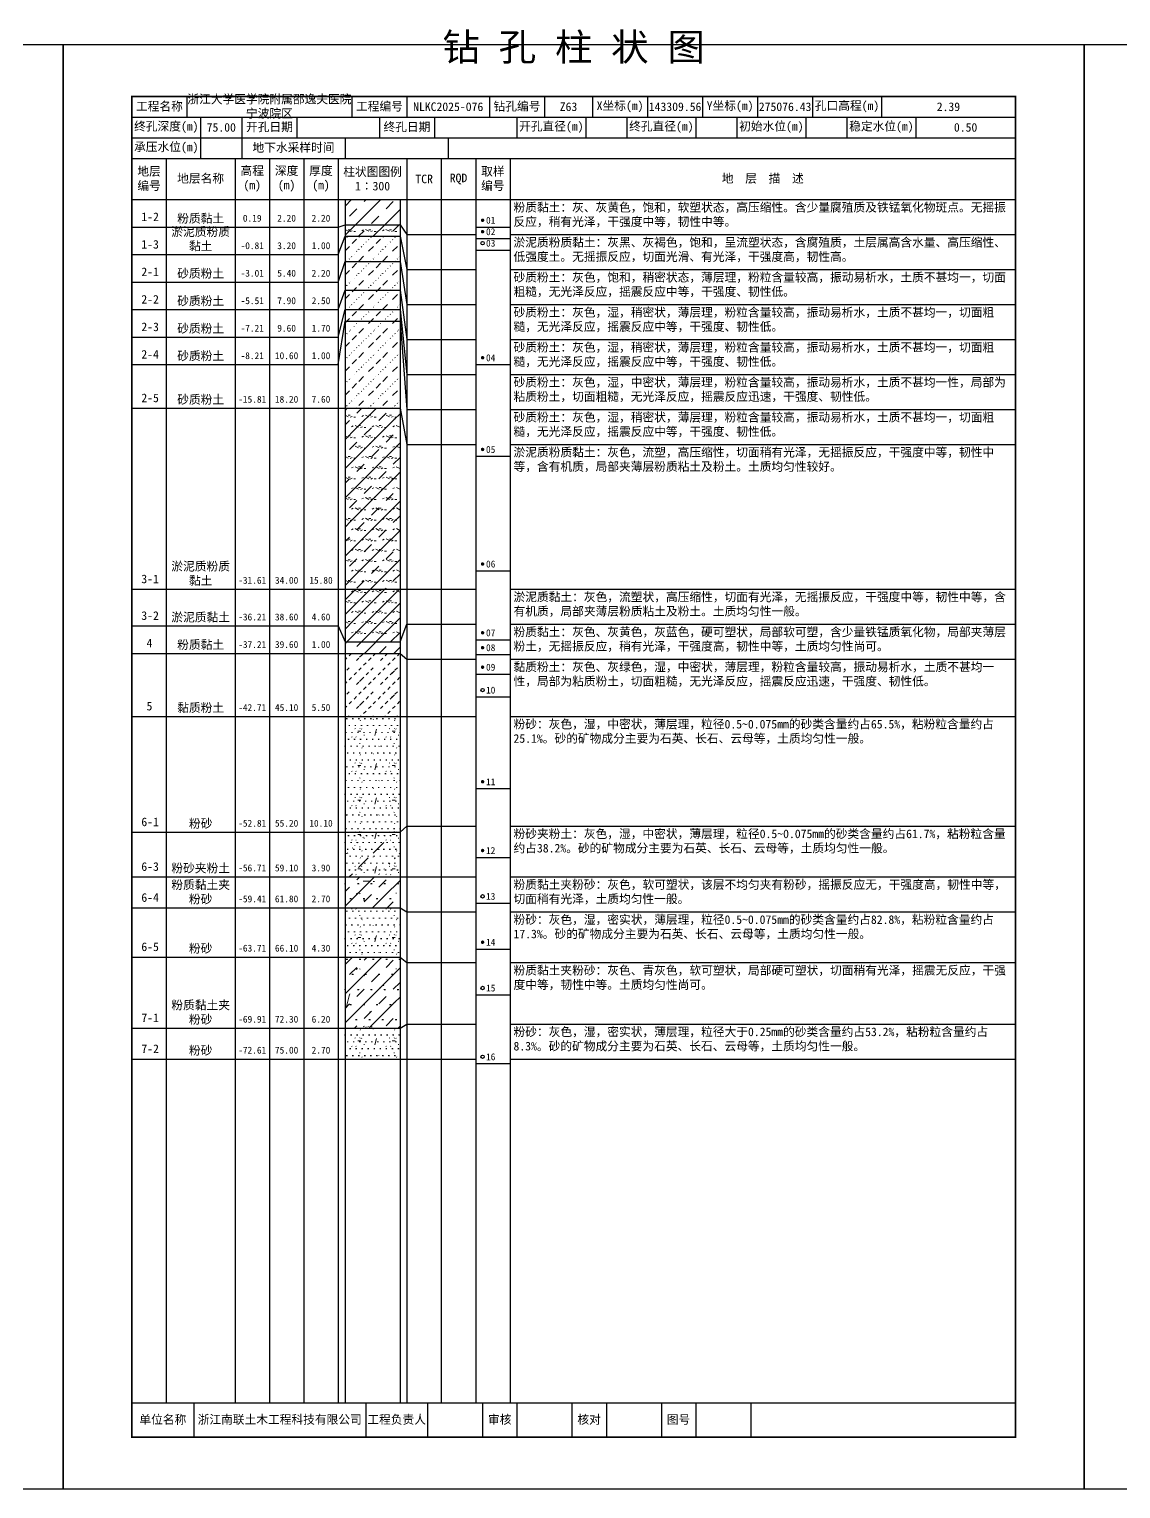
# Model space of a CAD drawing. Extents: x 297 to 65340, y 0 to 425.
# Drawn here: x 51074.1 to 51391.6, y 0 to 424.6 of the extents above; entities that cross this region are included whole.
import ezdxf
from ezdxf.enums import TextEntityAlignment as Align

# ---------------------------------------------------------------- set-up
doc = ezdxf.new("R2010")
doc.units = 0
doc.layers.get('0').update_dxf_attribs({"linetype": 'CONTINUOUS'})
doc.layers.add('FRAME', color=7, linetype='CONTINUOUS')
doc.layers.add('STRATUM', color=7, linetype='CONTINUOUS')
doc.layers.add('HATCH', color=7, linetype='CONTINUOUS', lineweight=13)
doc.styles.add('ST', font='')
doc.styles.get('ST').set_extended_font_data('SimSun')
pattern_1 = [(45, (0, 0), (-4.2426407, 4.2426407), [10, 0]), (45, (1.061, -3.182), (-2.12132034, 6.363961), [3, -3])]
pattern_2 = [(45, (0, 0), (-4.2426407, 4.2426407), [10, 0]), (45, (1.061, -3.182), (-2.12132034, 6.363961), [3, -3]), (26.565, (1.0741, -0.2536), (5.99982296, 5.99981224), [0.567, -12.849]), (0, (0.507, -0.2536), (0, 6), [0.567, -5.433]), (26.565, (-1.5813, 0), (5.99982296, 5.99981224), [0.567, -12.849]), (0, (-1.074, 0.2536), (0, 6), [0.567, -5.433]), (153.435, (0.5071, -0.2536), (-5.9998176, -5.36e-06), [1.134, -12.2826]), (26.565, (4.0741, 2.7464), (5.99982296, 5.99981224), [0.567, -12.849]), (0, (3.507, 2.7464), (0, 6), [0.567, -5.433]), (26.565, (1.4187, 3), (5.99982296, 5.99981224), [0.567, -12.849]), (0, (1.926, 3.2536), (0, 6), [0.567, -5.433]), (153.435, (3.5071, 2.7464), (-5.9998176, -5.36e-06), [1.134, -12.2826])]
pattern_3 = [(45.000006, (0, 0), (-7.3e-07, 6.99998237), [1.971956, -7.927535]), (45.000006, (2.813, 2.829), (-7.3e-07, 6.99998237), [1.99367, -7.905828]), (45.000006, (5.0675, 5.082), (-7.3e-07, 6.99998237), [1.813609, -8.085882]), (26.565052, (0, 3.5), (7.00000042, 7.00000017), [0.0965, -15.555976]), (36.869899, (0.7, 4.2), (6.999999835, 7.000000165), [0.197747, -34.802253]), (315.00001, (3.5, 6.976), (6.99998237, 1.2e-06), [0.033054, -9.866441]), (26.565052, (3.5, 0), (7.00000042, 7.00000017), [0.144749, -15.507727]), (26.565052, (4.2, 0.7), (7.00000042, 7.00000017), [0.10528, -15.547196]), (90.000004, (4.55, 1.05), (-7, -5e-07), [0.028767, -6.971233]), (26.565052, (4.9, 1.4), (7.00000042, 7.00000017), [0.091014, -31.213938]), (36.869899, (5.6, 2.1), (6.999999835, 7.000000165), [0.110692, -34.889308]), (45.000002, (6.3, 2.8), (-2.4e-07, 6.99998237), [0.109112, -9.790383]), (315.00001, (6.914, 3.548), (6.99998237, 1.2e-06), [0.033054, -9.866441]), (36.869898, (1.4, 4.9), (6.999999957, 7.000000043), [0.10224, -34.89776]), (53.130103, (2.1, 5.6), (13.999999763, 21.000000158), [0.134384, -34.865616]), (53.130103, (2.8, 6.3), (13.999999763, 21.000000158), [0.126246, -34.873754])]
pattern_4 = [(82.875, (-0.8346, -1.206), (0.00036925, 10.000176442), [0.08929, -80.53371]), (143.13, (-0.7336, -1.2818), (-29.99996427, 20.00005359), [0.12627, -49.87373]), (172.875, (-0.5564, -1.304), (-70.000245666, 9.99966033), [0.17857, -80.44443]), (206.565, (-0.378, -1.2147), (-9.99970493, -9.99968706), [0.19954, -22.16046]), (243.435, (-0.2887, -1.0363), (8.93e-06, -9.999696), [0.19954, -22.16146]), (255.964, (-0.1994, -0.679), (-0.00020004, -9.99950129), [0.36813, -40.86287]), (255.964, (0.1106, 0.561), (-0.00020004, -9.99950129), [1.27838, -39.95262]), (255.964, (0.179, 0.835), (-0.00020004, -9.99950129), [0.28235, -40.94865]), (216.87, (0.3694, 1.0892), (-9.999982136, -10.000017864), [0.12627, -49.87373]), (243.435, (0.2683, 1.0135), (8.93e-06, -9.999696), [0.19954, -22.16146]), (206.565, (0.548, 1.1785), (-9.99970493, -9.99968706), [0.19954, -22.16046]), (172.875, (0.725, 1.1563), (-70.000245666, 9.99966033), [0.17857, -80.44443]), (143.13, (0.826, 1.0806), (-29.99996427, 20.00005359), [0.12627, -49.87373]), (82.875, (0.815, 0.992), (0.00036925, 10.000176442), [0.08929, -80.53371]), (0, (-0.33, 0.34), (0, 10), [0.89286, -9.10714]), (0, (0.025, 0), (1, 2), [0, -1.75]), (0, (0, 0.025), (1, 2), [0, -1.75]), (0, (0, 0), (1, 2), [0, -1.75]), (0, (-0.025, 0), (1, 2), [0, -1.75]), (0, (0, -0.025), (1, 2), [0, -1.75])]
pattern_5 = [(82.875, (-1.8361, -2.6533), (0.00081235, 22.00038817), [0.196438, -177.174162]), (143.13, (-1.614, -2.82), (-65.9999214, 44.0001179), [0.277794, -109.722206]), (172.875, (-1.224, -2.8687), (-154.00054047, 21.99925272), [0.392854, -176.977746]), (206.565, (-0.831, -2.672), (-21.9993508, -21.9993115), [0.438988, -48.753012]), (243.435, (-0.635, -2.28), (1.96e-05, -21.9993312), [0.438988, -48.755212]), (255.964, (-0.4387, -1.494), (-0.0004401, -21.99890283), [0.809886, -89.898314]), (255.964, (0.2434, 1.2344), (-0.0004401, -21.99890283), [2.812436, -87.895764]), (255.964, (0.394, 1.837), (-0.0004401, -21.99890283), [0.62117, -90.08703]), (216.87, (0.8126, 2.3963), (-21.9999607, -22.0000393), [0.277794, -109.722206]), (243.435, (0.59, 2.23), (1.96e-05, -21.9993312), [0.438988, -48.755212]), (206.565, (1.205, 2.593), (-21.9993508, -21.9993115), [0.438988, -48.753012]), (172.875, (1.595, 2.544), (-154.00054047, 21.99925272), [0.392854, -176.977746]), (143.13, (1.8173, 2.3772), (-65.9999214, 44.0001179), [0.277794, -109.722206]), (82.875, (1.793, 2.1823), (0.00081235, 22.00038817), [0.196438, -177.174162]), (0, (-0.725, 0.748), (0, 22), [1.964292, -20.035708]), (0, (0.055, 0), (2.2, 4.4), [0, -3.85]), (0, (0, 0.055), (2.2, 4.4), [0, -3.85]), (0, (0, 0), (2.2, 4.4), [0, -3.85]), (0, (-0.055, 0), (2.2, 4.4), [0, -3.85]), (0, (0, -0.055), (2.2, 4.4), [0, -3.85])]

# ---------------------------------------------------------------- blocks, each defined once
blk = doc.blocks.new('SolidCircle')
at = {"const_width": 0.5}
blk.add_lwpolyline([(-0.25, 0, 1), (0.25, 0, 1)], format="xyb", close=True, dxfattribs=at)

msp = doc.modelspace()

# ---------------------------------------------------------------- hatches: boundary and pattern name
at = {"layer": 'HATCH'}
h = msp.add_hatch(dxfattribs=at)
h.set_pattern_fill('FZNT', color=256, style=0)
h.set_pattern_definition(pattern_1)
h.paths.add_polyline_path([(51182, 375), (51166, 375), (51166, 367.67), (51182, 367.67)])
h = msp.add_hatch(dxfattribs=at)
h.set_pattern_fill('YNFNT', color=256, style=0)
h.set_pattern_definition(pattern_2)
h.paths.add_polyline_path([(51182, 367.67), (51166, 367.67), (51166, 364.33), (51182, 364.33)])
h = msp.add_hatch(dxfattribs=at)
h.set_pattern_fill('SZFT', color=256, style=0)
h.set_pattern_definition(pattern_3)
h.paths.add_polyline_path([(51182, 364.33), (51166, 364.33), (51166, 357), (51182, 357)])
h = msp.add_hatch(dxfattribs=at)
h.set_pattern_fill('SZFT', color=256, style=0)
h.set_pattern_definition(pattern_3)
h.paths.add_polyline_path([(51182, 357), (51166, 357), (51166, 348.67), (51182, 348.67)])
h = msp.add_hatch(dxfattribs=at)
h.set_pattern_fill('SZFT', color=256, style=0)
h.set_pattern_definition(pattern_3)
h.paths.add_polyline_path([(51182, 348.67), (51166, 348.67), (51166, 343), (51182, 343)])
h = msp.add_hatch(dxfattribs=at)
h.set_pattern_fill('SZFT', color=256, style=0)
h.set_pattern_definition(pattern_3)
h.paths.add_polyline_path([(51182, 343), (51166, 343), (51166, 339.67), (51182, 339.67)])
h = msp.add_hatch(dxfattribs=at)
h.set_pattern_fill('SZFT', color=256, style=0)
h.set_pattern_definition(pattern_3)
h.paths.add_polyline_path([(51182, 339.67), (51166, 339.67), (51166, 314.33), (51182, 314.33)])
h = msp.add_hatch(dxfattribs=at)
h.set_pattern_fill('YNFNT', color=256, style=0)
h.set_pattern_definition(pattern_2)
h.paths.add_polyline_path([(51182, 314.33), (51166, 314.33), (51166, 261.67), (51182, 261.67)])
h = msp.add_hatch(dxfattribs=at)
h.set_pattern_fill('YNNT', color=256, style=0)
h.set_pattern_definition([(45, (0, 0), (-2.12132034, 2.12132034), [10, 0]), (26.565, (1.0741, -0.2536), (5.99982296, 5.99981224), [0.567, -12.849]), (0, (0.507, -0.2536), (0, 6), [0.567, -5.433]), (26.565, (-1.5813, 0), (5.99982296, 5.99981224), [0.567, -12.849]), (0, (-1.074, 0.2536), (0, 6), [0.567, -5.433]), (153.435, (0.5071, -0.2536), (-5.9998176, -5.36e-06), [1.134, -12.2826]), (26.565, (4.0741, 2.7464), (5.99982296, 5.99981224), [0.567, -12.849]), (0, (3.507, 2.7464), (0, 6), [0.567, -5.433]), (26.565, (1.4187, 3), (5.99982296, 5.99981224), [0.567, -12.849]), (0, (1.926, 3.2536), (0, 6), [0.567, -5.433]), (153.435, (3.5071, 2.7464), (-5.9998176, -5.36e-06), [1.134, -12.2826])])
h.paths.add_polyline_path([(51182, 261.67), (51166, 261.67), (51166, 246.33), (51182, 246.33)])
h = msp.add_hatch(dxfattribs=at)
h.set_pattern_fill('FZNT', color=256, style=0)
h.set_pattern_definition(pattern_1)
h.paths.add_polyline_path([(51182, 246.33), (51166, 246.33), (51166, 243), (51182, 243)])
h = msp.add_hatch(dxfattribs=at)
h.set_pattern_fill('NZFT', color=256, style=0)
h.set_pattern_definition([(45.000005, (0, 0), (-6e-07, 6.99998237), [0.947297, -8.952198]), (45.000005, (1.4, 1.4), (-6e-07, 6.99998237), [0.986898, -8.912597]), (45.000005, (2.8, 2.8), (-6e-07, 6.99998237), [1.060182, -8.839313]), (45.000005, (4.2, 4.2), (-6e-07, 6.99998237), [0.949178, -8.950318]), (45.000005, (5.6, 5.6), (-6e-07, 6.99998237), [1.036501, -8.862994]), (45.000005, (3.5, 0), (-6e-07, 6.99998237), [1.013348, -8.886147]), (45.000005, (4.9, 1.4), (-6e-07, 6.99998237), [1.078956, -12.120371]), (45.000005, (6.3, 2.8), (-6e-07, 6.99998237), [0.998824, -8.900671]), (45.000003, (0.7, 4.2), (-3.7e-07, 6.99998237), [1.05533, -8.844165]), (45.000003, (2.1, 5.6), (-3.7e-07, 6.99998237), [1.036501, -8.862994])])
h.paths.add_polyline_path([(51182, 243), (51166, 243), (51166, 224.67), (51182, 224.67)])
h = msp.add_hatch(dxfattribs=at)
h.set_pattern_fill('FS', color=256, style=0)
h.set_pattern_definition(pattern_4)
h.paths.add_polyline_path([(51182, 224.67), (51166, 224.67), (51166, 191), (51182, 191)])
h = msp.add_hatch(dxfattribs=at)
h.set_pattern_fill('FS', color=256, style=0)
h.set_pattern_definition(pattern_4)
h.paths.add_polyline_path([(51182, 191), (51166, 191), (51166, 178), (51182, 178)])
h = msp.add_hatch(dxfattribs=at)
h.set_pattern_fill('SZFT', color=256, scale=2.2, style=0)
h.set_pattern_definition([(45.000006, (0, 0), (-1.6e-06, 15.3999612), [4.338303, -17.440577]), (45.000006, (6.188, 6.223), (-1.6e-06, 15.3999612), [4.386074, -17.3928216]), (45.000006, (11.148, 11.181), (-1.6e-06, 15.3999612), [3.98994, -17.7889404]), (26.565052, (0, 7.7), (15.4000009, 15.4000004), [0.2123, -34.223147]), (36.869899, (1.54, 9.24), (15.39999964, 15.40000036), [0.4350434, -76.5649566]), (315.00001, (7.7, 15.347), (15.3999612, 2.7e-06), [0.072719, -21.70617]), (26.565052, (7.7, 0), (15.4000009, 15.4000004), [0.318448, -34.1169994]), (26.565052, (9.24, 1.54), (15.4000009, 15.4000004), [0.231616, -34.203831]), (90.000004, (10.01, 2.31), (-15.4, -1e-06), [0.0632874, -15.3367126]), (26.565052, (10.78, 3.08), (15.4000009, 15.4000004), [0.200231, -68.670664]), (36.869899, (12.32, 4.62), (15.39999964, 15.40000036), [0.2435224, -76.7564776]), (45.000002, (13.86, 6.16), (-5e-07, 15.3999612), [0.2400464, -21.5388426]), (315.00001, (15.211, 7.805), (15.3999612, 2.7e-06), [0.072719, -21.70617]), (36.869898, (3.08, 10.78), (15.3999999, 15.4000001), [0.224928, -76.775072]), (53.130103, (4.62, 12.32), (30.79999948, 46.20000035), [0.295645, -76.704355]), (53.130103, (6.16, 13.86), (30.79999948, 46.20000035), [0.277741, -76.722259])])
h.paths.add_polyline_path([(51182, 191), (51166, 191), (51166, 178), (51182, 178)])
h = msp.add_hatch(dxfattribs=at)
h.set_pattern_fill('FZNT', color=256, style=0)
h.set_pattern_definition(pattern_1)
h.paths.add_polyline_path([(51182, 178), (51166, 178), (51166, 169), (51182, 169)])
h = msp.add_hatch(dxfattribs=at)
h.set_pattern_fill('FS', color=256, scale=2.2, style=0)
h.set_pattern_definition(pattern_5)
h.paths.add_polyline_path([(51182, 178), (51166, 178), (51166, 169), (51182, 169)])
h = msp.add_hatch(dxfattribs=at)
h.set_pattern_fill('FS', color=256, style=0)
h.set_pattern_definition(pattern_4)
h.paths.add_polyline_path([(51182, 169), (51166, 169), (51166, 154.67), (51182, 154.67)])
h = msp.add_hatch(dxfattribs=at)
h.set_pattern_fill('FZNT', color=256, style=0)
h.set_pattern_definition(pattern_1)
h.paths.add_polyline_path([(51182, 154.67), (51166, 154.67), (51166, 134), (51182, 134)])
h = msp.add_hatch(dxfattribs=at)
h.set_pattern_fill('FS', color=256, scale=2.2, style=0)
h.set_pattern_definition(pattern_5)
h.paths.add_polyline_path([(51182, 154.67), (51166, 154.67), (51166, 134), (51182, 134)])
h = msp.add_hatch(dxfattribs=at)
h.set_pattern_fill('FS', color=256, style=0)
h.set_pattern_definition(pattern_4)
h.paths.add_polyline_path([(51182, 134), (51166, 134), (51166, 125), (51182, 125)])

# ---------------------------------------------------------------- linework, layer by layer
at = {"layer": 'FRAME', "color": 245, "linetype": 'Continuous'}
for points in [[(50787, 0), (51084, 0), (51084, 420), (50787, 420)], [(51084, 0), (51381, 0), (51381, 420), (51084, 420)], [(51381, 0), (51678, 0), (51678, 420), (51381, 420)]]:
    msp.add_lwpolyline(points, close=True, dxfattribs=at)
at = {"layer": 'FRAME', "linetype": 'Continuous', "const_width": 0.5}
msp.add_lwpolyline([(51104, 15), (51361, 15), (51361, 405), (51104, 405)], close=True, dxfattribs=at)
at = {"layer": 'FRAME', "color": 0, "linetype": 'Continuous'}
for points in [[(51120, 405), (51120, 399)], [(51168, 405), (51168, 399)], [(51184, 405), (51184, 399)], [(51208, 405), (51208, 399)], [(51224, 405), (51224, 399)], [(51238, 405), (51238, 399)], [(51254, 405), (51254, 399)], [(51270, 405), (51270, 399)], [(51286, 405), (51286, 399)], [(51302, 405), (51302, 399)], [(51322, 405), (51322, 399)], [(51361, 405), (51361, 399)], [(51104, 399), (51361, 399)], [(51124, 399), (51124, 393)], [(51136, 399), (51136, 393)], [(51152, 399), (51152, 393)], [(51176, 399), (51176, 393)], [(51192, 399), (51192, 393)], [(51216, 399), (51216, 393)], [(51236, 399), (51236, 393)], [(51248, 399), (51248, 393)], [(51268, 399), (51268, 393)], [(51280, 399), (51280, 393)], [(51300, 399), (51300, 393)], [(51312, 399), (51312, 393)], [(51332, 399), (51332, 393)], [(51361, 399), (51361, 393)], [(51104, 393), (51361, 393)], [(51124, 393), (51124, 387)], [(51136, 393), (51136, 387)], [(51166, 393), (51166, 387)], [(51196, 393), (51196, 387)], [(51104, 387), (51361, 387)], [(51114, 387), (51114, 25)], [(51134, 387), (51134, 25)], [(51144, 387), (51144, 25)], [(51154, 387), (51154, 25)], [(51164, 387), (51164, 25)], [(51184, 387), (51184, 25)], [(51194, 387), (51194, 25)], [(51204, 387), (51204, 25)], [(51214, 387), (51214, 25)], [(51361, 387), (51361, 25)], [(51104, 375), (51361, 375)], [(51166, 375), (51166, 25)], [(51182, 375), (51182, 25)], [(51104, 25), (51361, 25)], [(51122, 25), (51122, 15)], [(51172, 25), (51172, 15)], [(51190, 25), (51190, 15)], [(51206, 25), (51206, 15)], [(51216, 25), (51216, 15)], [(51232, 25), (51232, 15)], [(51242, 25), (51242, 15)], [(51258, 25), (51258, 15)], [(51268, 25), (51268, 15)], [(51284, 25), (51284, 15)]]:
    msp.add_lwpolyline(points, dxfattribs=at)
at = {"layer": 'STRATUM', "linetype": 'Continuous'}
for points in [[(51104, 367), (51114, 367)], [(51114, 367), (51134, 367)], [(51134, 367), (51144, 367)], [(51144, 367), (51154, 367)], [(51154, 367), (51164, 367)], [(51164, 367), (51166, 367.67), (51182, 367.67), (51184, 364.82)], [(51204, 367), (51214, 367)], [(51164, 359), (51166, 364.33), (51182, 364.33), (51184, 354.65)], [(51184, 364.82), (51194, 364.82)], [(51194, 364.82), (51204, 364.82)], [(51204, 363.67), (51214, 363.67)], [(51214, 364.82), (51361, 364.82)], [(51104, 359), (51114, 359)], [(51114, 359), (51134, 359)], [(51134, 359), (51144, 359)], [(51144, 359), (51154, 359)], [(51154, 359), (51164, 359)], [(51164, 351), (51166, 357), (51182, 357), (51184, 344.47)], [(51204, 360.33), (51214, 360.33)], [(51184, 354.65), (51194, 354.65)], [(51194, 354.65), (51204, 354.65)], [(51214, 354.65), (51361, 354.65)], [(51104, 351), (51114, 351)], [(51114, 351), (51134, 351)], [(51134, 351), (51144, 351)], [(51144, 351), (51154, 351)], [(51154, 351), (51164, 351)], [(51164, 343), (51166, 348.67), (51182, 348.67), (51184, 334.29)], [(51184, 344.47), (51194, 344.47)], [(51194, 344.47), (51204, 344.47)], [(51214, 344.47), (51361, 344.47)], [(51104, 343), (51114, 343)], [(51114, 343), (51134, 343)], [(51134, 343), (51144, 343)], [(51144, 343), (51154, 343)], [(51154, 343), (51164, 343)], [(51164, 335), (51166, 343), (51182, 343), (51184, 324.12)], [(51164, 327), (51166, 339.67), (51182, 339.67), (51184, 313.94)], [(51104, 335), (51114, 335)], [(51114, 335), (51134, 335)], [(51134, 335), (51144, 335)], [(51144, 335), (51154, 335)], [(51154, 335), (51164, 335)], [(51184, 334.29), (51194, 334.29)], [(51194, 334.29), (51204, 334.29)], [(51214, 334.29), (51361, 334.29)], [(51104, 327), (51114, 327)], [(51114, 327), (51134, 327)], [(51134, 327), (51144, 327)], [(51144, 327), (51154, 327)], [(51154, 327), (51164, 327)], [(51204, 327), (51214, 327)], [(51184, 324.12), (51194, 324.12)], [(51194, 324.12), (51204, 324.12)], [(51214, 324.12), (51361, 324.12)], [(51104, 314.33), (51114, 314.33)], [(51114, 314.33), (51134, 314.33)], [(51134, 314.33), (51144, 314.33)], [(51144, 314.33), (51154, 314.33)], [(51154, 314.33), (51164, 314.33)], [(51164, 314.33), (51166, 314.33), (51182, 314.33), (51184, 303.76)], [(51184, 313.94), (51194, 313.94)], [(51194, 313.94), (51204, 313.94)], [(51214, 313.94), (51361, 313.94)], [(51184, 303.76), (51194, 303.76)], [(51194, 303.76), (51204, 303.76)], [(51214, 303.76), (51361, 303.76)], [(51204, 300.33), (51214, 300.33)], [(51204, 267), (51214, 267)], [(51104, 261.67), (51114, 261.67)], [(51114, 261.67), (51134, 261.67)], [(51134, 261.67), (51144, 261.67)], [(51144, 261.67), (51154, 261.67)], [(51154, 261.67), (51164, 261.67)], [(51164, 261.67), (51166, 261.67), (51182, 261.67), (51184, 261.67)], [(51184, 261.67), (51194, 261.67)], [(51194, 261.67), (51204, 261.67)], [(51214, 261.67), (51361, 261.67)], [(51104, 251), (51114, 251)], [(51114, 251), (51134, 251)], [(51134, 251), (51144, 251)], [(51144, 251), (51154, 251)], [(51154, 251), (51164, 251)], [(51164, 251), (51166, 246.33), (51182, 246.33), (51184, 251.49)], [(51184, 251.49), (51194, 251.49)], [(51194, 251.49), (51204, 251.49)], [(51214, 251.49), (51361, 251.49)], [(51204, 247), (51214, 247)], [(51104, 243), (51114, 243)], [(51114, 243), (51134, 243)], [(51134, 243), (51144, 243)], [(51144, 243), (51154, 243)], [(51154, 243), (51164, 243)], [(51164, 243), (51166, 243), (51182, 243), (51184, 241.31)], [(51204, 242.67), (51214, 242.67)], [(51184, 241.31), (51194, 241.31)], [(51194, 241.31), (51204, 241.31)], [(51214, 241.31), (51361, 241.31)], [(51204, 237), (51214, 237)], [(51204, 230.33), (51214, 230.33)], [(51104, 224.67), (51114, 224.67)], [(51114, 224.67), (51134, 224.67)], [(51134, 224.67), (51144, 224.67)], [(51144, 224.67), (51154, 224.67)], [(51154, 224.67), (51164, 224.67)], [(51164, 224.67), (51166, 224.67), (51182, 224.67), (51184, 224.67)], [(51184, 224.67), (51194, 224.67)], [(51194, 224.67), (51204, 224.67)], [(51214, 224.67), (51361, 224.67)], [(51204, 203.67), (51214, 203.67)], [(51164, 191), (51166, 191), (51182, 191), (51184, 192.77)], [(51184, 192.77), (51194, 192.77)], [(51194, 192.77), (51204, 192.77)], [(51214, 192.77), (51361, 192.77)], [(51104, 191), (51114, 191)], [(51114, 191), (51134, 191)], [(51134, 191), (51144, 191)], [(51144, 191), (51154, 191)], [(51154, 191), (51164, 191)], [(51204, 183.67), (51214, 183.67)], [(51104, 178), (51114, 178)], [(51114, 178), (51134, 178)], [(51134, 178), (51144, 178)], [(51144, 178), (51154, 178)], [(51154, 178), (51164, 178)], [(51164, 178), (51166, 178), (51182, 178), (51184, 178)], [(51184, 178), (51194, 178)], [(51194, 178), (51204, 178)], [(51214, 178), (51361, 178)], [(51204, 170.33), (51214, 170.33)], [(51104, 169), (51114, 169)], [(51114, 169), (51134, 169)], [(51134, 169), (51144, 169)], [(51144, 169), (51154, 169)], [(51154, 169), (51164, 169)], [(51164, 169), (51166, 169), (51182, 169), (51184, 167.82)], [(51184, 167.82), (51194, 167.82)], [(51194, 167.82), (51204, 167.82)], [(51214, 167.82), (51361, 167.82)], [(51104, 154.67), (51114, 154.67)], [(51114, 154.67), (51134, 154.67)], [(51134, 154.67), (51144, 154.67)], [(51144, 154.67), (51154, 154.67)], [(51154, 154.67), (51164, 154.67)], [(51164, 154.67), (51166, 154.67), (51182, 154.67), (51184, 153.06)], [(51184, 153.06), (51194, 153.06)], [(51194, 153.06), (51204, 153.06)], [(51204, 157), (51214, 157)], [(51214, 153.06), (51361, 153.06)], [(51204, 143.67), (51214, 143.67)], [(51104, 134), (51114, 134)], [(51114, 134), (51134, 134)], [(51134, 134), (51144, 134)], [(51144, 134), (51154, 134)], [(51154, 134), (51164, 134)], [(51164, 134), (51166, 134), (51182, 134), (51184, 135.18)], [(51184, 135.18), (51194, 135.18)], [(51194, 135.18), (51204, 135.18)], [(51214, 135.18), (51361, 135.18)], [(51104, 125), (51114, 125)], [(51114, 125), (51134, 125)], [(51134, 125), (51144, 125)], [(51144, 125), (51154, 125)], [(51154, 125), (51164, 125)], [(51164, 125), (51166, 125), (51182, 125), (51184, 125)], [(51184, 125), (51194, 125)], [(51194, 125), (51204, 125)], [(51204, 123.67), (51214, 123.67)], [(51214, 125), (51361, 125)]]:
    msp.add_lwpolyline(points, dxfattribs=at)
at = {"layer": 'STRATUM'}
for centre in [(51206, 362.33), (51206, 232.33), (51206, 172.33), (51206, 145.67), (51206, 125.67)]:
    msp.add_circle(centre, 0.5, dxfattribs=at)

# ---------------------------------------------------------------- block references
for p in [(51206, 369), (51206, 365.67), (51206, 329), (51206, 302.33), (51206, 269), (51206, 249), (51206, 244.67), (51206, 239), (51206, 205.67), (51206, 185.67), (51206, 159)]:
    msp.add_blockref('SolidCircle', p, dxfattribs=at)

# ---------------------------------------------------------------- texts
at = {"layer": 'FRAME', "style": 'ST'}
msp.add_text('钻 孔 柱 状 图', height=8, dxfattribs=at).set_placement((51232.5, 413), align=Align.BOTTOM_CENTER)
at = {"layer": 'FRAME', "char_height": 2.5, "attachment_point": 5, "style": 'ST'}
for s, insert, width in [('工程名称', (51112, 402), 16), ('浙江大学医学院附属邵逸夫医院宁波院区', (51144, 402), 48), ('工程编号', (51176, 402), 16), ('钻孔编号', (51216, 402), 16), ('X坐标(m)', (51246, 402), 16), ('Y坐标(m)', (51278, 402), 16), ('孔口高程(m)', (51312, 402), 20), ('NLKC2025-076', (51196, 402), 24), ('Z63', (51231, 402), 14), ('143309.56', (51262, 402), 16), ('275076.43', (51294, 402), 16), ('2.39', (51341.5, 402), 39), ('终孔深度(m)', (51114, 396), 20), ('75.00', (51130, 396), 12), ('开孔日期', (51144, 396), 16), ('终孔日期', (51184, 396), 16), ('开孔直径(m)', (51226, 396), 20), ('终孔直径(m)', (51258, 396), 20), ('初始水位(m)', (51290, 396), 20), ('稳定水位(m)', (51322, 396), 20), ('0.50', (51346.5, 396), 29), ('承压水位(m)', (51114, 390), 20), ('地下水采样时间', (51151, 390), 30), ('地层编号', (51109, 381), 10), ('地层名称', (51124, 381), 20), ('高程\\P(m)', (51139, 381), 10), ('深度\\P(m)', (51149, 381), 10), ('厚度\\P(m)', (51159, 381), 10), ('柱状图图例\\P1∶300', (51174, 381), 20), ('TCR', (51189, 381), 10), ('RQD', (51199, 381), 10), ('取样编号', (51209, 381), 10), ('地  层  描  述', (51287.5, 381), 147), ('单位名称', (51113, 20), 18), ('浙江南联土木工程科技有限公司', (51147, 20), 50), ('工程负责人', (51181, 20), 18), ('审核', (51211, 20), 10), ('核对', (51237, 20), 10), ('图号', (51263, 20), 10)]:
    msp.add_mtext(s, dxfattribs=dict(at, insert=insert, width=width))
at = {"layer": 'STRATUM', "style": 'ST'}
for s, height, p in [('1-2', 2.5, (51106.75, 370)), ('01', 2, (51207, 369)), ('02', 2, (51207, 365.67)), ('1-3', 2.5, (51106.75, 362)), ('03', 2, (51207, 362.33)), ('2-1', 2.5, (51106.75, 354)), ('2-2', 2.5, (51106.75, 346)), ('2-3', 2.5, (51106.75, 338)), ('2-4', 2.5, (51106.75, 330)), ('04', 2, (51207, 329)), ('2-5', 2.5, (51106.75, 317.33)), ('05', 2, (51207, 302.33)), ('06', 2, (51207, 269)), ('3-1', 2.5, (51106.75, 264.67)), ('3-2', 2.5, (51106.75, 254)), ('4', 2.5, (51108.25, 246)), ('07', 2, (51207, 249)), ('08', 2, (51207, 244.67)), ('09', 2, (51207, 239)), ('10', 2, (51207, 232.33)), ('5', 2.5, (51108.25, 227.67)), ('11', 2, (51207, 205.67)), ('6-1', 2.5, (51106.75, 194)), ('12', 2, (51207, 185.67)), ('6-3', 2.5, (51106.75, 181)), ('6-4', 2.5, (51106.75, 172)), ('13', 2, (51207, 172.33)), ('6-5', 2.5, (51106.75, 157.67)), ('14', 2, (51207, 159)), ('15', 2, (51207, 145.67)), ('7-1', 2.5, (51106.75, 137)), ('7-2', 2.5, (51106.75, 128)), ('16', 2, (51207, 125.67))]:
    msp.add_text(s, height=height, dxfattribs=at).set_placement(p, align=Align.MIDDLE_LEFT)
for s, p in [('0.19', (51139, 368)), ('2.20', (51149, 368)), ('2.20', (51159, 368)), ('-0.81', (51139, 360)), ('3.20', (51149, 360)), ('1.00', (51159, 360)), ('-3.01', (51139, 352)), ('5.40', (51149, 352)), ('2.20', (51159, 352)), ('-5.51', (51139, 344)), ('7.90', (51149, 344)), ('2.50', (51159, 344)), ('-7.21', (51139, 336)), ('9.60', (51149, 336)), ('1.70', (51159, 336)), ('-8.21', (51139, 328)), ('10.60', (51149, 328)), ('1.00', (51159, 328)), ('-15.81', (51139, 315.33)), ('18.20', (51149, 315.33)), ('7.60', (51159, 315.33)), ('-31.61', (51139, 262.67)), ('34.00', (51149, 262.67)), ('15.80', (51159, 262.67)), ('-36.21', (51139, 252)), ('38.60', (51149, 252)), ('4.60', (51159, 252)), ('-37.21', (51139, 244)), ('39.60', (51149, 244)), ('1.00', (51159, 244)), ('-42.71', (51139, 225.67)), ('45.10', (51149, 225.67)), ('5.50', (51159, 225.67)), ('-52.81', (51139, 192)), ('55.20', (51149, 192)), ('10.10', (51159, 192)), ('-56.71', (51139, 179)), ('59.10', (51149, 179)), ('3.90', (51159, 179)), ('-59.41', (51139, 170)), ('61.80', (51149, 170)), ('2.70', (51159, 170)), ('-63.71', (51139, 155.67)), ('66.10', (51149, 155.67)), ('4.30', (51159, 155.67)), ('-69.91', (51139, 135)), ('72.30', (51149, 135)), ('6.20', (51159, 135)), ('-72.61', (51139, 126)), ('75.00', (51149, 126)), ('2.70', (51159, 126))]:
    msp.add_text(s, height=2, dxfattribs=at).set_placement(p, align=Align.BOTTOM_CENTER)
at = {"layer": 'STRATUM', "char_height": 2.5, "style": 'ST'}
for s, insert, width, attachment_point in [('粉质黏土：灰、灰黄色，饱和，软塑状态，高压缩性。含少量腐殖质及铁锰氧化物斑点。无摇振反应，稍有光泽，干强度中等，韧性中等。', (51215, 374), 146, 1), ('粉质黏土', (51124, 368), 20, 8), ('淤泥质粉质黏土', (51124, 360), 20, 8), ('淤泥质粉质黏土：灰黑、灰褐色，饱和，呈流塑状态，含腐殖质，土层属高含水量、高压缩性、低强度土。无摇振反应，切面光滑、有光泽，干强度高，韧性高。', (51215, 363.82), 146, 1), ('砂质粉土', (51124, 352), 20, 8), ('砂质粉土：灰色，饱和，稍密状态，薄层理，粉粒含量较高，振动易析水，土质不甚均一，切面粗糙，无光泽反应，摇震反应中等，干强度、韧性低。', (51215, 353.65), 146, 1), ('砂质粉土', (51124, 344), 20, 8), ('砂质粉土：灰色，湿，稍密状，薄层理，粉粒含量较高，振动易析水，土质不甚均一，切面粗糙，无光泽反应，摇震反应中等，干强度、韧性低。', (51215, 343.47), 146, 1), ('砂质粉土', (51124, 336), 20, 8), ('砂质粉土：灰色，湿，稍密状，薄层理，粉粒含量较高，振动易析水，土质不甚均一，切面粗糙，无光泽反应，摇震反应中等，干强度、韧性低。', (51215, 333.29), 146, 1), ('砂质粉土', (51124, 328), 20, 8), ('砂质粉土：灰色，湿，中密状，薄层理，粉粒含量较高，振动易析水，土质不甚均一性，局部为粘质粉土，切面粗糙，无光泽反应，摇震反应迅速，干强度、韧性低。', (51215, 323.12), 146, 1), ('砂质粉土', (51124, 315.33), 20, 8), ('砂质粉土：灰色，湿，稍密状，薄层理，粉粒含量较高，振动易析水，土质不甚均一，切面粗糙，无光泽反应，摇震反应中等，干强度、韧性低。', (51215, 312.94), 146, 1), ('淤泥质粉质黏土：灰色，流塑，高压缩性，切面稍有光泽，无摇振反应，干强度中等，韧性中等，含有机质，局部夹薄层粉质粘土及粉土。土质均匀性较好。', (51215, 302.76), 146, 1), ('淤泥质粉质黏土', (51124, 262.67), 20, 8), ('淤泥质黏土：灰色，流塑状，高压缩性，切面有光泽，无摇振反应，干强度中等，韧性中等，含有机质，局部夹薄层粉质粘土及粉土。土质均匀性一般。', (51215, 260.67), 146, 1), ('淤泥质黏土', (51124, 252), 20, 8), ('粉质黏土：灰色、灰黄色，灰蓝色，硬可塑状，局部软可塑，含少量铁锰质氧化物，局部夹薄层粉土，无摇振反应，稍有光泽，干强度高，韧性中等，土质均匀性尚可。', (51215, 250.49), 146, 1), ('粉质黏土', (51124, 244), 20, 8), ('黏质粉土：灰色、灰绿色，湿，中密状，薄层理，粉粒含量较高，振动易析水，土质不甚均一性，局部为粘质粉土，切面粗糙，无光泽反应，摇震反应迅速，干强度、韧性低。', (51215, 240.31), 146, 1), ('黏质粉土', (51124, 225.67), 20, 8), ('粉砂：灰色，湿，中密状，薄层理，粒径0.5~0.075mm的砂类含量约占65.5%，粘粉粒含量约占25.1%。砂的矿物成分主要为石英、长石、云母等，土质均匀性一般。', (51215, 223.67), 146, 1), ('粉砂', (51124, 192), 20, 8), ('粉砂夹粉土：灰色，湿，中密状，薄层理，粒径0.5~0.075mm的砂类含量约占61.7%，粘粉粒含量约占38.2%。砂的矿物成分主要为石英、长石、云母等，土质均匀性一般。', (51215, 191.77), 146, 1), ('粉砂夹粉土', (51124, 179), 20, 8), ('粉质黏土夹粉砂', (51124, 170), 20, 8), ('粉质黏土夹粉砂：灰色，软可塑状，该层不均匀夹有粉砂，摇振反应无，干强度高，韧性中等，切面稍有光泽，土质均匀性一般。', (51215, 177), 146, 1), ('粉砂：灰色，湿，密实状，薄层理，粒径0.5~0.075mm的砂类含量约占82.8%，粘粉粒含量约占17.3%。砂的矿物成分主要为石英、长石、云母等，土质均匀性一般。', (51215, 166.82), 146, 1), ('粉砂', (51124, 155.67), 20, 8), ('粉质黏土夹粉砂：灰色、青灰色，软可塑状，局部硬可塑状，切面稍有光泽，摇震无反应，干强度中等，韧性中等。土质均匀性尚可。', (51215, 152.06), 146, 1), ('粉质黏土夹粉砂', (51124, 135), 20, 8), ('粉砂：灰色，湿，密实状，薄层理，粒径大于0.25mm的砂类含量约占53.2%，粘粉粒含量约占8.3%。砂的矿物成分主要为石英、长石、云母等，土质均匀性一般。', (51215, 134.18), 146, 1), ('粉砂', (51124, 126), 20, 8)]:
    msp.add_mtext(s, dxfattribs=dict(at, insert=insert, width=width, attachment_point=attachment_point))

doc.saveas('drawing.dxf')
